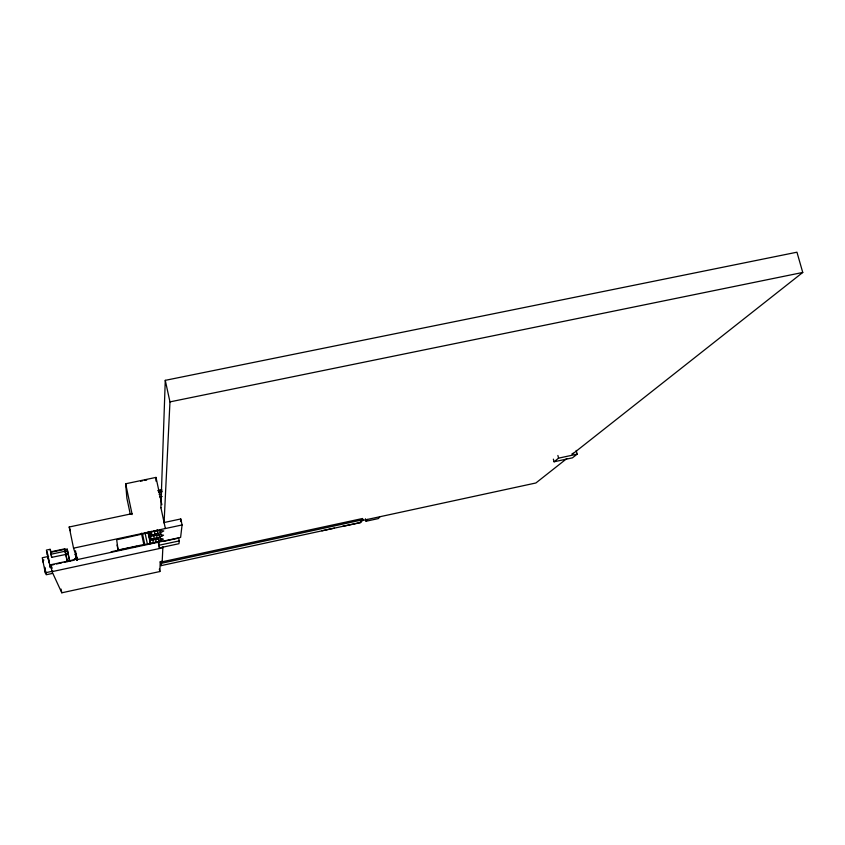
<?xml version="1.0" encoding="UTF-8"?>
<svg xmlns="http://www.w3.org/2000/svg" width="845" height="845" viewBox="0 0 845 845"><rect width="100%" height="100%" fill="white"/><g stroke="black" fill="none" stroke-linecap="round" stroke-linejoin="round"><path stroke-width="1.27" d="M65.118 549.588L67.209 549.144L68.086 553.982L51.703 557.351L51.101 554.225L50.784 551.827L64.727 548.849L67.114 561.249M155.945 481.08L155.998 477.404L125.662 483.773L126.877 498.18L130.288 514.299M163.169 541.434L178.665 538.107L179.267 540.895L178.95 543.705L159.43 547.898L158.754 541.508M160.867 507.813L165.271 380.345L796.951 252.201L802.75 272.46L572.086 454.42M77.687 558.967L50.637 564.777L52.031 571.643L61.801 592.799L159.863 571.537L160.254 561.671L162.198 561.249M162.134 562.559L162.905 546.757M164.067 523.044L169.961 401.882L165.271 380.345M360.392 521.207L360.688 522.453L161.11 565.632L160.972 562.062L362.568 518.503L362.864 519.759L360.561 522.611L342.5 526.382M161.11 565.632L160.972 562.062M180.503 521.513L180.777 518.957L164.088 522.527M180.777 518.957L182.076 524.956L180.608 537.42L77.275 559.612L73.547 548.162L69.205 526.995L131.978 513.675L125.662 483.773M74.962 559.295L76.483 558.08L74.445 559.791L75.279 558.408M75.68 554.764L75.754 553.781M74.286 559.58L74.645 558.672M75.385 554.711L75.818 553.982M75.258 554.616L75.712 553.897M365.452 518.777L366.033 521.249L367.512 519.411M379.933 516.728L378.359 518.576L366.033 521.249M553.369 459.141L554.056 461.792L558.577 458.148L577.167 454.156L576.205 450.427M566.921 458.497L535.888 482.981L361.871 520.636M577.167 454.156L572.435 457.842L554.056 461.792M76.483 553.908L75.311 554.478L76.377 559.548M117.054 545.004L118.11 550.042L143.83 544.518C153.082 544.423 178.401 535.16 150.473 540.388L150.473 539.543L159.694 537.156L163.539 535.212L160.434 534.716L150.463 536.353L149.681 531.811M150.463 535.466L160.392 532.846L163.75 530.935L160.032 530.554L154.519 531.315L116.673 539.797L118.11 550.042M52.316 565.03L53.964 564.523M161.247 563.34L362.864 519.759M321.966 530.787L334.377 528.104M111.17 551.774L117.613 550.401M120.191 549.841L129.211 547.909M131.778 547.359L136.932 546.25M151.097 543.208L156.251 542.099M56.541 563.974L61.696 562.865M64.273 562.316L73.293 560.372M572.16 453.596L573.491 453.311M159.525 545.141L179.267 540.895M48.598 556.401L42.25 557.763L45.281 572.794L52.897 571.146M52.031 571.643L162.853 547.792M52.538 573.396L46.243 574.748L45.281 572.794M50.816 551.035L50.077 549.313L46.401 550.095L50.394 567.798L49.897 565.337M50.774 552.324L64.748 549.335L67.42 561.534M67.23 549.546L65.128 549.989L64.727 548.849L65.709 554.352M73.547 548.162L182.076 524.956M51.101 554.225L65.097 551.236M65.445 551.711L67.547 551.267M43.306 562.633L42.915 560.267L43.929 560.055M157.888 490.512L161.68 489.635M158.226 491.082L161.934 490.301M158.617 492.477L162.335 491.695M159.124 494.505L161.596 493.976M159.705 497.018L162.187 496.49M169.961 401.882L802.75 272.46M140.545 481.164L142.647 480.763M76.863 558.598L74.793 558.872M144.675 480.414L146.65 480.129M45.017 571.114L45.736 572.583L44.764 567.766M42.915 560.267L43.359 561.196M50.637 564.777L52.21 568.22M69.205 526.995L70.388 530.734M557.89 455.466L558.577 458.148M67.209 549.144L69.818 561.344M47.732 555.102C45.915 548.299 50.32 569.245 48.904 560.742M155.998 477.404L161.86 504.74M160.877 507.549L165.377 528.526M161.141 533.871L161.68 536.406M159.842 530.269L160.392 532.846M160.476 538.054L161.025 540.61M159.156 534.621L159.694 537.156M157.128 529.783L157.952 533.639M158.364 538.804L158.913 541.36M158.068 541.497L159.43 547.898M156.367 534.146L157.17 537.938M160.286 561.735L160.835 564.323M154.255 530.575L155.079 534.431M155.491 538.297L156.304 542.131M153.473 534.906L154.276 538.709M151.16 531.304L151.984 535.16M159.335 569.076L159.863 571.537M152.575 539.036L153.389 542.87M149.597 531.811L151.213 539.406M148.847 531.896L150.473 539.543M148.583 531.505L150.473 540.388M147.907 532.023L150.357 543.525L148.625 531.864L150.484 543.493M144.96 532.54L147.41 544.064M142.573 534.188L144.748 544.433M141.432 533.206L143.83 544.518M48.133 556.876L48.545 558.851M75.469 550.792L77.275 559.612M75.934 554.119L77.18 560.182M75.543 554.32L76.779 560.372M68.086 553.982L69.533 561.08M61.051 589.081L61.801 592.799M50.077 549.313L51.703 557.351M47.162 551.817L47.658 554.278M48.154 556.728L49.401 562.876M44.743 567.301L46 573.501M131.978 513.675L132.052 514.594"/></g></svg>
